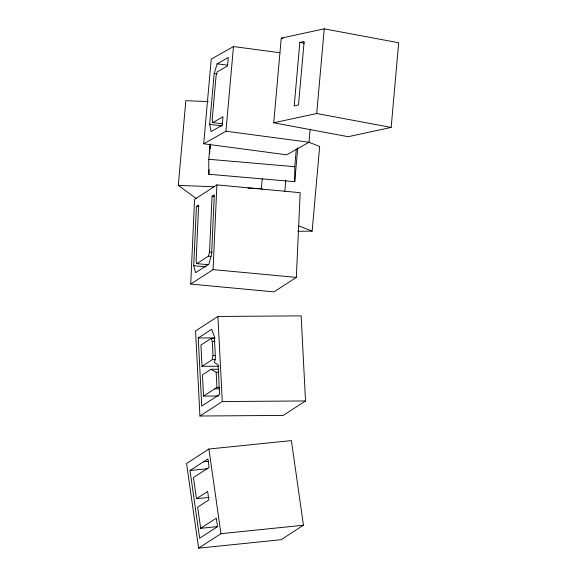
<?xml version="1.0" encoding="UTF-8"?>
<svg xmlns="http://www.w3.org/2000/svg" width="577" height="577" viewBox="0 0 577 577"><rect width="100%" height="100%" fill="white"/><g stroke="black" fill="none" stroke-linecap="round" stroke-linejoin="round"><path stroke-width="0.87" d="M190.727 284.079L194.564 199.361L216.902 184.885L300.17 192.675L296.333 277.393L274.003 291.868L190.727 284.079L213.064 269.603L296.333 277.393M196.894 263.639L208.441 256.152L209.523 252.048L212.055 196.252L214.283 194.802L211.6 254.111L208.982 264.028L195.581 272.712L193.735 265.687L196.418 206.386L198.654 204.936L196.122 260.732L196.894 263.639L208.405 264.72M213.064 269.603L216.902 184.885M196.259 198.582L178.315 185.361L185.83 100.701L208.153 101.581M297.797 231.319L312.143 231.11L319.665 146.45L308.919 142.281L286.74 154.809L203.703 143.781L211.225 59.114L233.476 46.557L279.903 52.723M212.805 122.562L223.01 116.799L222.253 125.267L211.132 131.542L209.66 124.336L214.168 73.539L217.147 63.816L228.276 57.534L227.518 66.002L217.32 71.757L216.087 75.789L212.192 119.569L212.805 122.562L222.52 123.853M297.761 147.813L294.753 181.676L208.78 174.268L208.78 159.288L210.129 144.135M209.768 150.395L209.53 153.374L209.725 151.621M209.927 148.614L210.324 144.156M208.78 174.268L209.177 169.811M203.703 143.781L225.953 131.224L233.476 46.557M262.787 189.696L261.352 188.643L262.225 178.841M273.729 122.786L281.251 38.125L324.238 28.85L398.685 42.756L391.17 127.423L348.183 136.699L273.729 122.786L316.715 113.518L391.17 127.423M284.793 191.665L285.817 180.082M299.845 42.417L294.198 105.916L298.497 104.985L304.144 41.486L299.845 42.417L304.173 43.225M294.753 181.676L294.753 166.695L296.333 148.866M310.101 129.775L308.991 142.252L225.953 131.224M316.715 113.518L324.238 28.85M210.006 148.989L210.288 146.356M202.008 366.316L212.249 359.68L212.992 355.555L212.264 341.339L211.16 338.41L200.919 345.053L202.008 366.316L218.834 366.2M217.911 316.456L195.574 330.931L199.938 416.003L283.184 415.433L305.522 400.957L301.158 315.879L217.911 316.456L222.275 401.527L199.938 416.003M198.25 337.992L211.651 329.308L214.319 336.362L215.409 357.632L214.514 362.608L218.077 364.693L219.606 394.466L201.741 406.049L198.25 337.992L215.077 337.877M218.099 369.222L211.016 369.273L202.448 374.826L203.537 396.096L218.589 395.988M203.537 396.096L216.938 387.412L219.592 387.391M208.917 449.021L186.58 463.49L198.611 548.15L281.1 539.719L303.437 525.243L291.399 440.59L208.917 449.021L220.948 533.675L198.611 548.15M196.461 498.694L207.633 491.453L208.831 499.92L197.666 507.161L200.673 528.323L216.31 518.189L217.515 526.657L199.642 538.24L190.021 470.507L207.886 458.931L209.09 467.399L193.454 477.532L196.461 498.694L209.011 497.41M203.421 461.824L208.795 461.275M190.021 470.507L207.951 468.675M200.673 528.323L217.709 526.585M220.948 533.675L303.437 525.243M211.16 338.41L214.702 338.389M212.264 341.339L214.925 341.317M212.992 355.555L215.654 355.54M212.249 359.68L215.791 359.659M211.016 369.273L216.159 372.273L218.82 372.252M214.702 388.855L219.13 388.826M222.275 401.527L305.522 400.957M178.315 185.361L214.031 186.775M247.959 188.109L261.352 188.643M208.78 159.288L294.753 166.695M212.055 196.252L214.709 196.497M196.418 206.386L199.072 206.631M209.523 252.048L212.185 252.293M208.441 256.152L211.103 256.404M193.735 265.687L206.133 266.848M217.147 63.816L227.749 65.223M214.168 73.539L216.822 73.885M209.66 124.336L222.022 125.981M281.251 38.125L283.004 38.45M298.922 225.982L312.143 231.11M216.159 372.273L216.938 387.412"/></g></svg>
